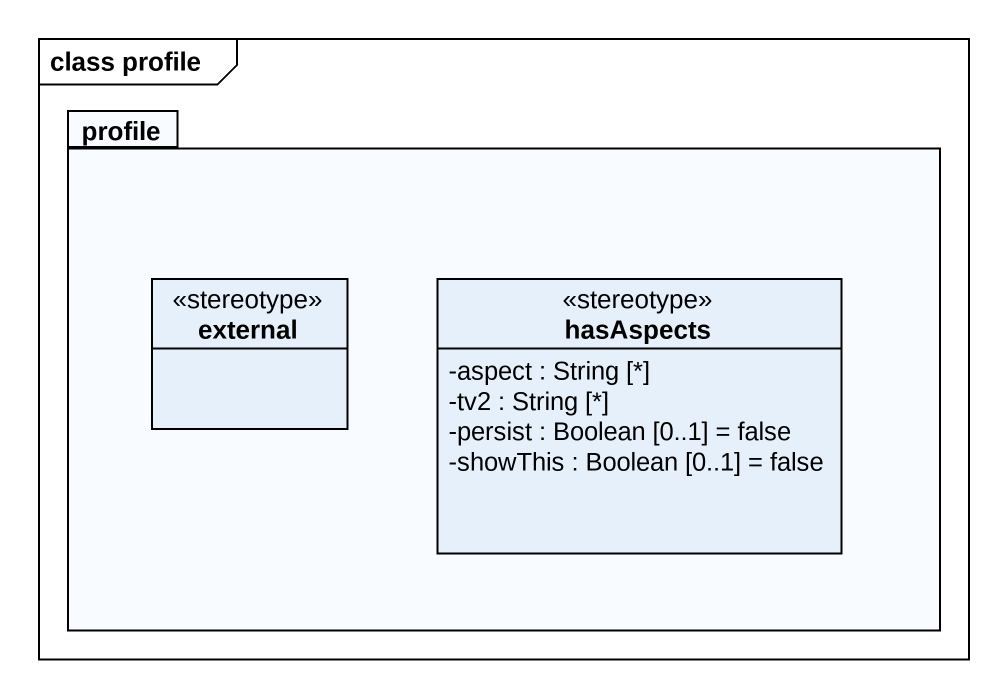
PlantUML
@startuml
mainframe class profile
hide circle
hide empty members
skinparam classAttributeIconSize 0
package profile {
  class external <<stereotype>>
  class hasAspects <<stereotype>> {
    -aspect : String [*]
    -tv2 : String [*]
    -persist : Boolean [0..1] = false
    -showThis : Boolean [0..1] = false
  }
}
@enduml
